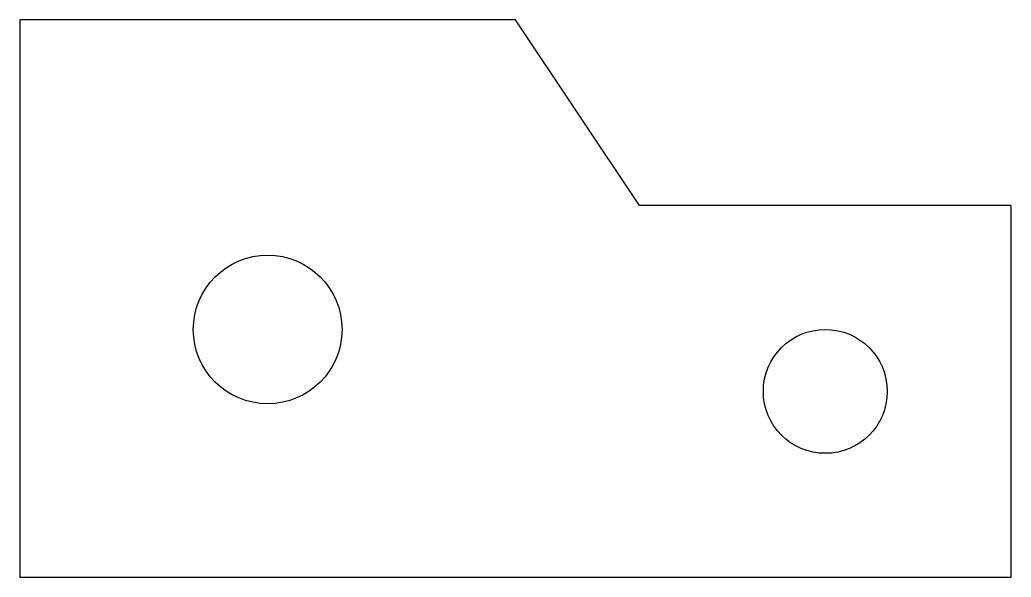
# Model space of a CAD drawing. Header units: millimetres. Extents: x 0 to 80, y 0 to 45.
import ezdxf

# ---------------------------------------------------------------- set-up
doc = ezdxf.new("R2010")
doc.units = ezdxf.units.MM

msp = doc.modelspace()

# ---------------------------------------------------------------- linework, layer by layer
msp.add_lwpolyline([(0, 0), (80, 0), (80, 30), (50, 30), (40, 45), (0, 45)], close=True)
for centre, radius in [((20, 20), 6), ((65, 15), 5)]:
    msp.add_circle(centre, radius)

doc.saveas('drawing.dxf')
